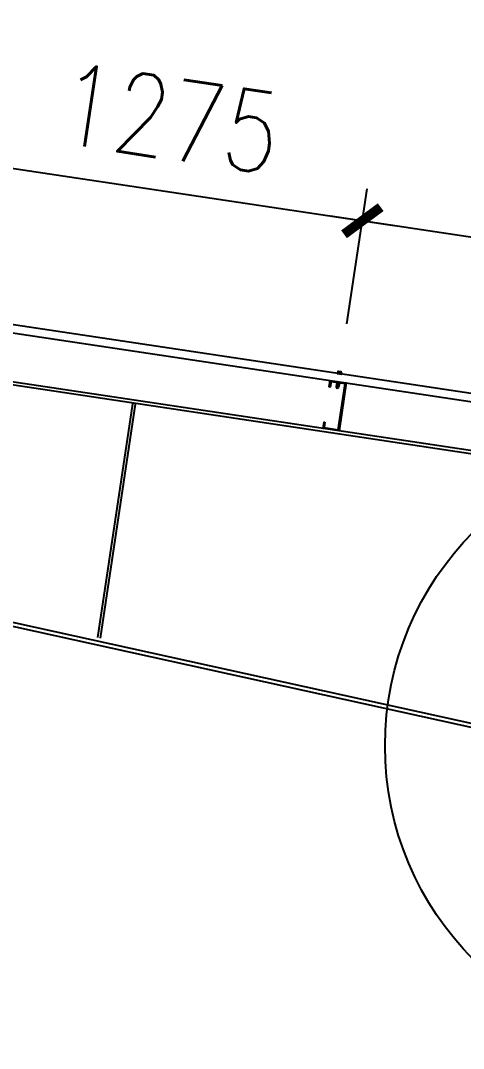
# Model space of a CAD drawing. Header units: inches. Extents: x 651127 to 1529722, y 768575 to 1021311.
# Drawn here: x 1069002 to 1070375, y 878040 to 881224 of the extents above; entities that cross this region are included whole.
import ezdxf

# ---------------------------------------------------------------- set-up
doc = ezdxf.new("R2010")
doc.units = ezdxf.units.IN
doc.header["$LTSCALE"] = 1000
doc.header["$MEASUREMENT"] = 0
doc.layers.get('DEFPOINTS').update_dxf_attribs({"color": 8, "lineweight": 9})
for name, color, linetype in [('DWGshare.com_12', 51, 'Continuous'), ('DWGshare.com_2', 147, 'Continuous'), ('DWGshare.com_32', 253, 'Continuous'), ('DWGshare.com_34', 1, 'Continuous'), ('DWGshare.com_35', 9, 'Continuous'), ('DWGshare.com_39', 143, 'Continuous')]:
    doc.layers.add(name, color=color, linetype=linetype)
doc.styles.add('DWGshare.com_4', font='romans.shx', dxfattribs={"width": 0.8})
doc.dimstyles.new('DWGshare.com_1', dxfattribs={"dimscale": 100, "dimtxt": 2.5, "dimasz": 1, "dimexe": 1, "dimexo": 1.5, "dimgap": 1, "dimtad": 1, "dimdec": 0, "dimzin": 0, "dimdsep": 46, "dimtxsty": 'DWGshare.com_4', "dimblk": 'DWGshare.com_1', "dimcen": 1.5, "dimdle": 1, "dimclrd": 256, "dimclre": 256, "dimclrt": 7, "dimadec": 0, "dimazin": 0, "dimtfac": 1, "dimtdec": 0, "dimtix": 1, "dimtmove": 2, "dimatfit": 3, "dimfxl": 1, "dimtolj": 1, "dimtzin": 0, "dimarcsym": 0})

# ---------------------------------------------------------------- blocks, each defined once
blk = doc.blocks.new('DWGshare.com_1')
at = {"color": 0, "linetype": 'ByBlock', "const_width": 0.3}
blk.add_lwpolyline([(-0.5, -0.5), (0.5, 0.5)], dxfattribs=at)
blk = doc.blocks.new('*D260')
at = {"layer": 'DEFPOINTS', "color": 0, "transparency": 16777216}
for p in [(1070061.7, 880604.2), (1068730.7, 880325.5), (1069991.6, 880136.3)]:
    blk.add_point(p, dxfattribs=at)
at = {"layer": 'DWGshare.com_2', "lineweight": -2, "transparency": 16777216}
for p, q in [((1068752.9, 880473.8), (1068815.7, 880892.3)), ((1068702, 880808.2), (1070160.6, 880589.4)), ((1070013.8, 880284.7), (1070076.6, 880703.1))]:
    blk.add_line(p, q, dxfattribs=at)
at = {"layer": 'DWGshare.com_2', "lineweight": -2, "transparency": 16777216, "xscale": 100, "yscale": 100, "zscale": 100}
for p, rotation in [((1068800.8, 880793.4), 171.4692343893333), ((1070061.7, 880604.2), 351.4692343893333)]:
    blk.add_blockref('DWGshare.com_1', p, dxfattribs=dict(at, rotation=rotation))
at = {"layer": 'DWGshare.com_2', "color": 7, "transparency": 16777216, "insert": (1069464.7, 880921.3), "char_height": 250, "attachment_point": 5, "rotation": 351.4692, "style": 'DWGshare.com_4'}
blk.add_mtext('\\A1;1275', dxfattribs=at)
blk = doc.blocks.new('*D261')
at = {"layer": 'DEFPOINTS', "color": 0, "transparency": 16777216}
for p in [(1071322.6, 880415.1), (1069991.6, 880136.3), (1071252.4, 879947.2)]:
    blk.add_point(p, dxfattribs=at)
at = {"layer": 'DWGshare.com_2', "lineweight": -2, "transparency": 16777216}
for p, q in [((1070013.8, 880284.7), (1070076.6, 880703.1)), ((1069962.8, 880619.1), (1071421.5, 880400.3)), ((1071274.7, 880095.5), (1071337.5, 880514))]:
    blk.add_line(p, q, dxfattribs=at)
at = {"layer": 'DWGshare.com_2', "lineweight": -2, "transparency": 16777216, "xscale": 100, "yscale": 100, "zscale": 100}
for p, rotation in [((1070061.7, 880604.2), 171.4692343893333), ((1071322.6, 880415.1), 351.4692343893333)]:
    blk.add_blockref('DWGshare.com_1', p, dxfattribs=dict(at, rotation=rotation))
at = {"layer": 'DWGshare.com_2', "color": 7, "transparency": 16777216, "insert": (1070725.6, 880732.2), "char_height": 250, "attachment_point": 5, "rotation": 351.4692, "style": 'DWGshare.com_4'}
blk.add_mtext('\\A1;1275', dxfattribs=at)

msp = doc.modelspace()

# ---------------------------------------------------------------- linework, layer by layer
at = {"layer": 'DWGshare.com_12'}
for p, q in [((1071262.5, 879752.1), (1065450.1, 880624)), ((1071272.5, 879760.7), (1065451.6, 880633.8)), ((1070422.5, 879028.7), (1065377.3, 880138.5)), ((1070422.5, 879041), (1065379.1, 880150.4)), ((1069241.7, 879312.7), (1069350.4, 880036.9)), ((1069249.6, 879310.9), (1069358.3, 880035.7))]:
    msp.add_line(p, q, dxfattribs=at)
at = {"layer": 'DWGshare.com_32', "ltscale": 0.9}
msp.add_lwpolyline([(1069945.8, 879979.9), (1069943.3, 879963.1), (1069986.8, 879956.6), (1070008.2, 880099), (1069964.7, 880105.5), (1069962.2, 880088.7), (1069959.2, 880089.2), (1069962.2, 880108.9), (1070011.6, 880101.5), (1069989.4, 879953.2), (1069939.9, 879960.6), (1069942.9, 879980.4)], close=True, dxfattribs=at)
at = {"layer": 'DWGshare.com_34', "ltscale": 100}
msp.add_circle((1071069.7, 878977.4), 937.8, dxfattribs=at)
at = {"layer": 'DWGshare.com_35'}
for p, q in [((1069985.2, 880136.6), (1069984.5, 880131.9)), ((1069996.1, 880135.6), (1069987, 880137)), ((1069988.5, 880136.1), (1069987.8, 880131.4)), ((1069994.4, 880135.2), (1069993.7, 880130.5)), ((1069997, 880130), (1069997.7, 880134.7)), ((1069981.9, 880102.5), (1069982.3, 880102.7)), ((1069981.9, 880102.5), (1069990.6, 880099.5)), ((1069981.9, 880102.5), (1069982.5, 880101.6)), ((1069982.5, 880101.6), (1069982.4, 880100.8)), ((1069982.5, 880101.6), (1069989.8, 880098.9)), ((1069983.8, 880132), (1069983.7, 880131.3)), ((1069983.7, 880131.3), (1069997.6, 880129.2)), ((1069983.8, 880132), (1069997.7, 880129.9)), ((1069984.5, 880102.4), (1069990, 880100.4)), ((1069985.3, 880131), (1069985.3, 880130.8)), ((1069985.3, 880130.8), (1069995.9, 880129.2)), ((1069996, 880129.4), (1069995.9, 880129.2)), ((1069997.6, 880129.2), (1069997.7, 880129.9)), ((1069981.9, 880097.5), (1069980.6, 880088.8)), ((1069980.6, 880088.8), (1069983.8, 880084.5)), ((1069980.6, 880088.8), (1069981.8, 880088.7)), ((1069981.5, 880098), (1069982, 880098.3)), ((1069981.5, 880098), (1069983.1, 880097.5)), ((1069981.5, 880098), (1069981.9, 880097.5)), ((1069981.6, 880100.2), (1069982.4, 880100.8)), ((1069981.6, 880100.2), (1069990.3, 880097.3)), ((1069981.6, 880100.2), (1069982.2, 880099.4)), ((1069983.1, 880097.5), (1069981.8, 880088.7)), ((1069981.8, 880088.7), (1069983.8, 880084.5)), ((1069983.1, 880097.5), (1069981.9, 880097.5)), ((1069982.2, 880099.4), (1069982, 880098.3)), ((1069983.1, 880097.5), (1069982, 880098.3)), ((1069982.2, 880099.4), (1069989.4, 880096.7)), ((1069982.4, 880100.8), (1069989.6, 880098.1)), ((1069983.1, 880097.5), (1069983.8, 880084.5)), ((1069988.1, 880087.7), (1069983.8, 880084.5)), ((1069989.4, 880096.7), (1069988.1, 880087.7)), ((1069990.3, 880097.3), (1069989.4, 880096.7)), ((1069989.8, 880098.9), (1069989.6, 880098.1)), ((1069990.3, 880097.3), (1069989.6, 880098.1)), ((1069990.6, 880099.5), (1069989.8, 880098.9)), ((1069990.1, 880101.1), (1069990, 880100.4)), ((1069990.6, 880099.5), (1069990, 880100.4)), ((1069990.6, 880101.5), (1069990.1, 880101.1))]:
    msp.add_line(p, q, dxfattribs=at)
for centre, radius, start, end in [((1069986.6, 880134.7), 2.34, 35.9797, 126.9587), ((1069990.6, 880129.8), 6.58, 54.7908, 108.1477), ((1069995.8, 880133.3), 2.34, 35.9797, 126.9587), ((1069994.5, 880135.9), 2.703e-13, 233.256, 227.1231)]:
    msp.add_arc(centre, radius, start, end, dxfattribs=at)
msp.add_open_spline([(1069983.1, 880097.5), (1069983.6, 880097.7), (1069985.2, 880098.7), (1069988.3, 880096.8), (1069988.8, 880094), (1069988.7, 880092.5), (1069988.7, 880091.9)], degree=3, knots=[0, 0, 0, 0, 1.523162, 5.467541, 8.216002, 10.013892, 10.013892, 10.013892, 10.013892], dxfattribs=at)
at = {"layer": 'DWGshare.com_39'}
msp.add_lwpolyline([(1071404.8, 879917.8), (1040447.2, 884561.5), (1040443.5, 884536.7), (1071401.1, 879893.1)], close=True, dxfattribs=at)

# ---------------------------------------------------------------- dimensions: what is measured, and where the dimension line sits
at = {"layer": 'DWGshare.com_2'}
for base, p1, p2, picture, middle in [((1070061.7, 880604.2), (1068730.7, 880325.5), (1069991.6, 880136.3), '*D260', (1069464.7, 880921.3)), ((1071322.6, 880415.1), (1069991.6, 880136.3), (1071252.4, 879947.2), '*D261', (1070725.6, 880732.2))]:
    dim = msp.add_linear_dim(base=base, p1=p1, p2=p2, angle=351.4692, dimstyle='DWGshare.com_1', dxfattribs=at)
    dim.commit()
    dim.dimension.update_dxf_attribs({"geometry": picture, "text_midpoint": middle})

doc.saveas('drawing.dxf')
